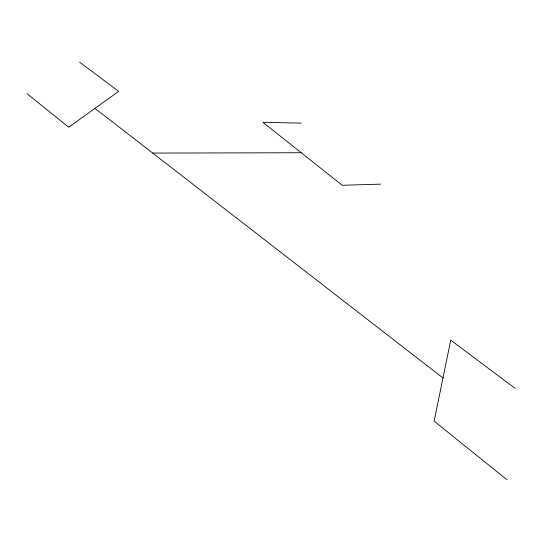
<?xml version="1.0" encoding="UTF-8"?>
<svg xmlns="http://www.w3.org/2000/svg" width="542" height="542" viewBox="0 0 542 542"><rect width="100%" height="100%" fill="white"/><g stroke="black" fill="none" stroke-linecap="round" stroke-linejoin="round"><path stroke-width="0.81" d="M380.525 184.158L342.205 185.276L262.911 122.296L301.21 123.122M152.702 153.074L301.25 152.749M79.654 62.188L118.637 91.388L68.719 127.228L27.1 93.759M514.9 388.207L450.727 340.146L434.135 421.141L507.082 479.812M94.992 108.366L442.983 377.964"/></g></svg>
